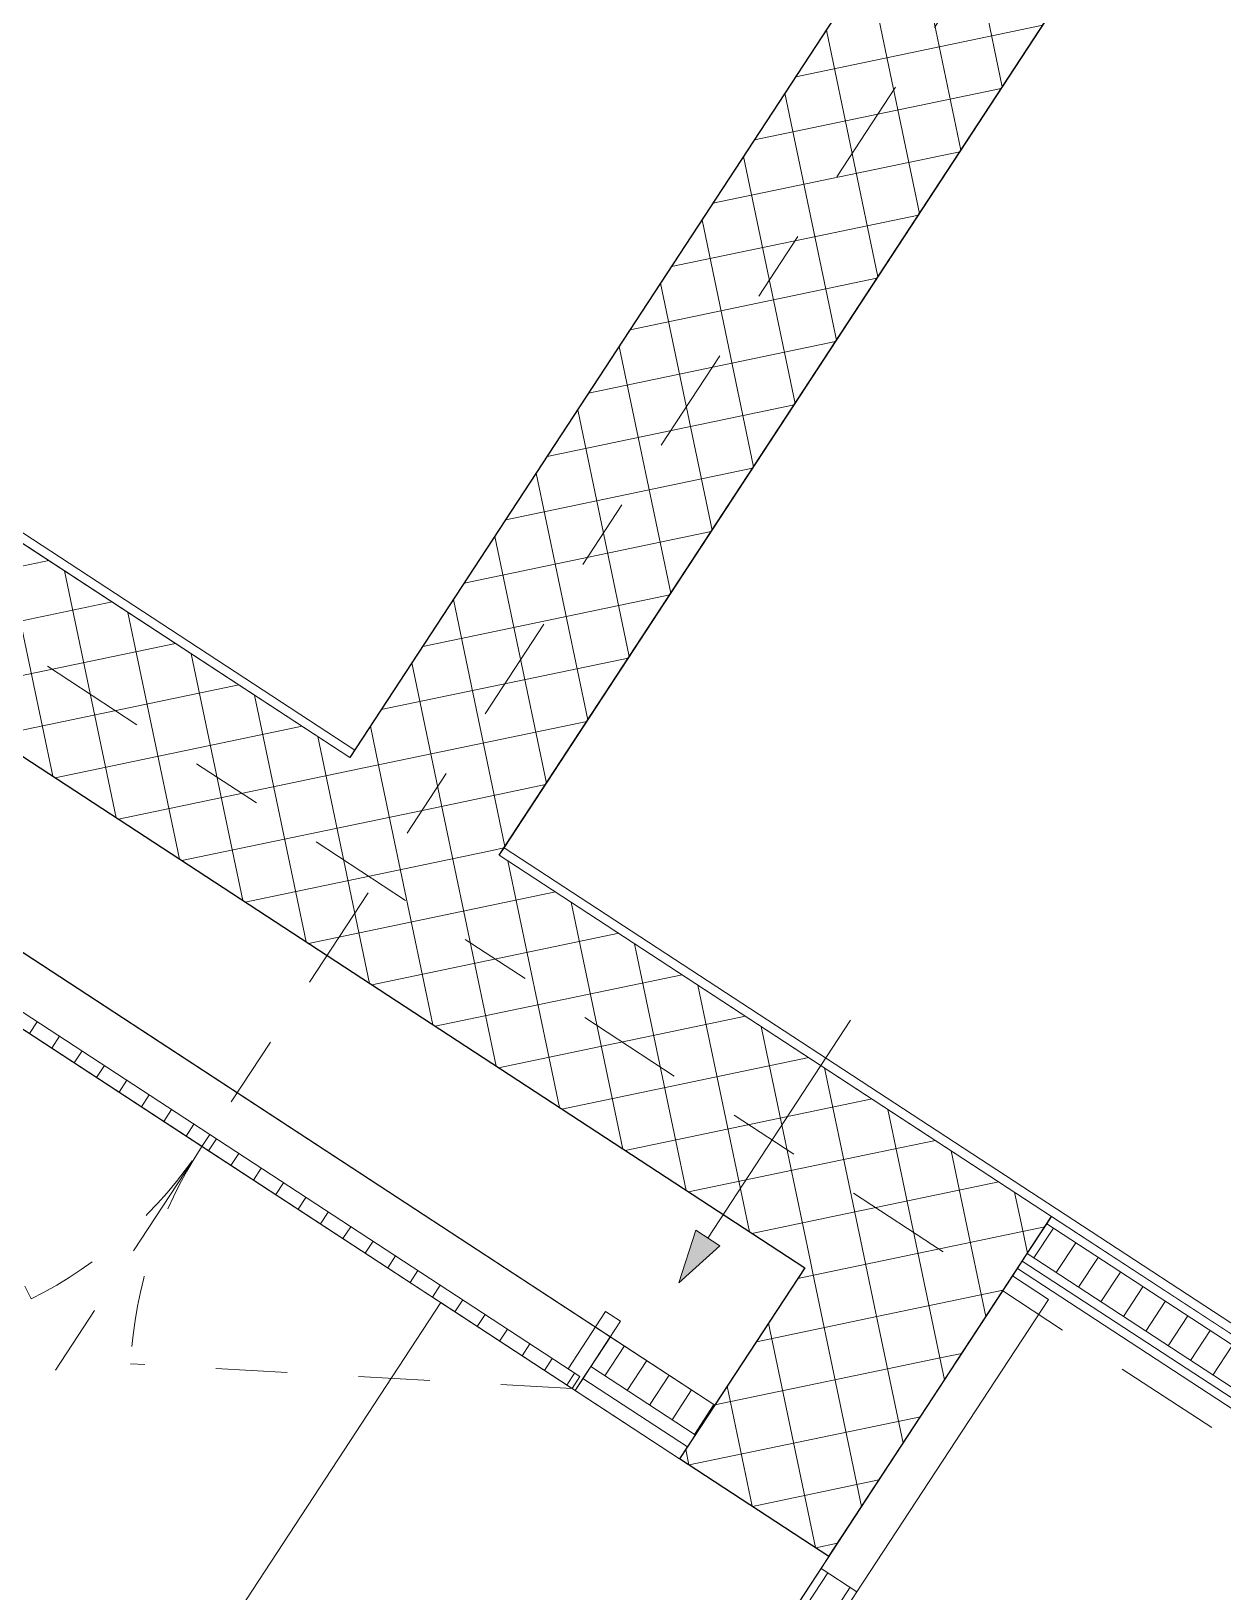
# Model space of a CAD drawing. Header units: metres. Extents: x 2696278.3 to 2696314, y 1245153.2 to 1245192.4.
# Drawn here: x 2696297.315 to 2696298.985, y 1245174.34 to 1245176.529 of the extents above; entities that cross this region are included whole.
import ezdxf

# ---------------------------------------------------------------- set-up
doc = ezdxf.new("R2010")
doc.units = ezdxf.units.M
doc.set_wipeout_variables(frame=1)
for name, pattern in [('000_hbf_Strichpunkt 3_1_1mm Achsen', [0.25, 0.15, -0.05, 0, -0.05]), ('Strich 1 für MST 1_100', [0.075, 0.05, -0.025]), ('Wipeout_Contour', [10000, 0, -10000])]:
    doc.linetypes.add(name, pattern=pattern)
for name, color, linetype in [('010 Türen', 7, 'Continuous'), ('0_C22_Innenwandkonstruktion.3D', 7, 'Continuous'), ('0_C22_Innenwandkonstruktion.3D Bauteilschraffuren', 7, 'Continuous'), ('0_C22_Innenwandkonstruktion.3D Schichttrennlinien', 7, 'Continuous'), ('0_G20_Bodenbelag.3D', 7, 'Continuous'), ('1_M01_Achsen.V', 7, 'Continuous'), ('1_R01_Raumstempel.V', 7, 'Continuous'), ('1_R01_Raumstempel.V Kontur', 7, 'Continuous')]:
    doc.layers.add(name, color=color, linetype=linetype)
pattern_1 = [(281.8, (2696295.28941, 1245171.756836), (0.073415, 0.0153372), []), (11.8, (2696295.28941, 1245171.756836), (-0.0153372, 0.073415), [])]
pattern_2 = [(56.8, (2696295.289407, 1245171.756836), (-0.03137866, 0.02053362), [])]

msp = doc.modelspace()

# ---------------------------------------------------------------- hatches: boundary and pattern name
at = {"layer": '0_C22_Innenwandkonstruktion.3D Bauteilschraffuren', "linetype": 'Continuous', "lineweight": 0, "true_color": 0xffffff}
h = msp.add_hatch(dxfattribs=at)
h.set_pattern_fill('DÄMMSTOFF__ALLGEMEIN_VER_31', angle=-33.2, style=0, pattern_type=2)
h.set_pattern_definition(pattern_2)
h.paths.add_polyline_path([(2696297.8748, 1245173.5364), (2696297.925, 1245173.5035), (2696298.4725, 1245174.3403), (2696298.4223, 1245174.3731)])

# ---------------------------------------------------------------- linework, layer by layer
at = {"layer": '010 Türen', "color": 7, "linetype": 'Continuous', "lineweight": 13}
for p, q in [((2696298.1412, 1245174.7196), (2696298.1203, 1245174.7333)), ((2696298.4223, 1245174.3731), (2696297.8748, 1245173.5364)), ((2696298.4223, 1245174.3731), (2696298.4725, 1245174.3403)), ((2696298.4725, 1245174.3403), (2696298.4223, 1245174.3731)), ((2696297.925, 1245173.5035), (2696298.4725, 1245174.3403))]:
    msp.add_line(p, q, dxfattribs=at)
at = {"layer": '0_G20_Bodenbelag.3D', "color": 255, "linetype": 'Wipeout_Contour', "lineweight": 18, "flags": 128}
for points in [[(2696306.9568, 1245182.4659), (2696310.5046, 1245180.1441), (2696308.6868, 1245177.3662), (2696305.1389, 1245179.6879), (2696303.6878, 1245177.4705), (2696303.1731, 1245176.6839), (2696303.1293, 1245176.617), (2696304.9869, 1245175.4014), (2696302.9719, 1245172.3221), (2696300.9428, 1245173.6499), (2696300.8825, 1245173.5579), (2696300.3678, 1245172.7713), (2696299.4972, 1245171.4409), (2696298.9491, 1245171.7995), (2696299.305, 1245172.3434), (2696297.757, 1245173.3564), (2696298.6974, 1245174.7935), (2696299.3668, 1245174.3555), (2696302.6974, 1245179.4451), (2696301.254, 1245180.3896), (2696303.9151, 1245184.4563)], [(2696296.8499, 1245177.2664), (2696296.3365, 1245176.4819), (2696296.4202, 1245176.4271), (2696296.4092, 1245176.4104), (2696297.769, 1245175.5206), (2696298.9257, 1245177.2882), (2696297.566, 1245178.178), (2696296.9336, 1245177.2117)], [(2696299.9459, 1245175.2404), (2696299.4325, 1245174.4559), (2696299.3489, 1245174.5106), (2696299.3379, 1245174.4939), (2696297.9782, 1245175.3837), (2696299.1349, 1245177.1514), (2696300.4946, 1245176.2616), (2696299.8623, 1245175.2952)], [(2696294.7354, 1245172.848), (2696295.3815, 1245173.8353), (2696295.7162, 1245173.6163), (2696296.3158, 1245174.5326), (2696296.1066, 1245174.6695), (2696296.676, 1245175.5397), (2696298.4332, 1245174.3898), (2696297.8638, 1245173.5195), (2696297.6546, 1245173.6564), (2696297.055, 1245172.7402), (2696297.4148, 1245172.5048), (2696296.8946, 1245171.7098), (2696297.1038, 1245171.5729), (2696295.5049, 1245169.1296), (2696295.2957, 1245169.2665), (2696295.0603, 1245168.9067), (2696294.7005, 1245169.1421), (2696293.7368, 1245167.6695), (2696293.946, 1245167.5326), (2696293.3765, 1245166.6623), (2696293.1673, 1245166.7992), (2696291.8285, 1245167.6753), (2696291.6193, 1245167.8122), (2696292.1888, 1245168.6824), (2696292.398, 1245168.5455), (2696293.3617, 1245170.0182), (2696293.1943, 1245170.1277), (2696294.9027, 1245172.7384)]]:
    msp.add_lwpolyline(points, close=True, dxfattribs=at)
at = {"layer": '1_R01_Raumstempel.V Kontur', "color": 41, "linetype": 'Continuous', "lineweight": 0, "true_color": 0xffd6a8, "flags": 128}
for points in [[(2696296.9678, 1245177.2639), (2696296.8841, 1245177.3186), (2696296.3694, 1245176.5321), (2696296.453, 1245176.4773), (2696296.4092, 1245176.4104), (2696297.769, 1245175.5206), (2696298.9257, 1245177.2882), (2696297.566, 1245178.178)], [(2696297.9782, 1245175.3837), (2696299.3379, 1245174.4939), (2696299.3817, 1245174.5608), (2696299.4654, 1245174.5061), (2696299.9801, 1245175.2926), (2696299.8964, 1245175.3474), (2696300.4946, 1245176.2616), (2696299.1349, 1245177.1514)]]:
    msp.add_lwpolyline(points, close=True, dxfattribs=at)
at = {"layer": '1_R01_Raumstempel.V Kontur', "color": 51, "linetype": 'Continuous', "lineweight": 0, "true_color": 0xffffa8, "flags": 128}
msp.add_lwpolyline([(2696295.4715, 1245169.1515), (2696297.0704, 1245171.5948), (2696296.8946, 1245171.7098), (2696297.4148, 1245172.5048), (2696297.055, 1245172.7402), (2696297.6546, 1245173.6564), (2696297.8638, 1245173.5195), (2696298.4332, 1245174.3898), (2696298.2241, 1245174.5267), (2696296.8853, 1245175.4029), (2696296.6761, 1245175.5397), (2696296.1066, 1245174.6695), (2696296.3157, 1245174.5325), (2696295.7162, 1245173.6163), (2696295.3815, 1245173.8353), (2696295.3486, 1245173.7851), (2696294.7354, 1245172.848), (2696294.9027, 1245172.7384), (2696293.1943, 1245170.1277)], dxfattribs=at)
at = {"layer": '1_R01_Raumstempel.V Kontur', "color": 21, "linetype": 'Continuous', "lineweight": 0, "true_color": 0xffa8a8, "flags": 128}
msp.add_lwpolyline([(2696297.8118, 1245173.4401), (2696297.757, 1245173.3564), (2696299.305, 1245172.3434), (2696298.9491, 1245171.7995), (2696299.4972, 1245171.4409), (2696300.9428, 1245173.6499), (2696299.5161, 1245174.5835), (2696299.3668, 1245174.3555), (2696298.6974, 1245174.7935)], close=True, dxfattribs=at)

# ---------------------------------------------------------------- next in the draw order: wipeouts: each hides what was drawn before it
at = {"color": 254, "linetype": 'Wipeout_Contour', "lineweight": 0, "ltscale": 14.283129}
msp.add_wipeout([(2696298.5361, 1245175.0036), (2696298.3993, 1245174.7944), (2696298.7453, 1245174.8667)], dxfattribs=at).dxf.layer = '0_C22_Innenwandkonstruktion.3D Bauteilschraffuren'

# ---------------------------------------------------------------- next in the draw order: hatches: boundary and pattern name
at = {"layer": '0_C22_Innenwandkonstruktion.3D Bauteilschraffuren', "linetype": 'Continuous', "lineweight": 0, "true_color": 0x000000}
h = msp.add_hatch(dxfattribs=at)
h.set_pattern_fill('BETON_0001', color=18, angle=-33.2, style=0, pattern_type=2)
h.set_pattern_definition(pattern_1)
h.paths.add_polyline_path([(2696298.5361, 1245175.0036), (2696298.3993, 1245174.7944), (2696298.7453, 1245174.8667)])

# ---------------------------------------------------------------- next in the draw order: wipeouts: each hides what was drawn before it
at = {"color": 254, "linetype": 'Wipeout_Contour', "lineweight": 0, "ltscale": 12.901541}
msp.add_wipeout([(2696298.3993, 1245174.7944), (2696298.6084, 1245174.6575), (2696298.7453, 1245174.8667)], dxfattribs=at).dxf.layer = '0_C22_Innenwandkonstruktion.3D Bauteilschraffuren'

# ---------------------------------------------------------------- next in the draw order: hatches: boundary and pattern name
at = {"layer": '0_C22_Innenwandkonstruktion.3D Bauteilschraffuren', "linetype": 'Continuous', "lineweight": 0, "true_color": 0x000000}
h = msp.add_hatch(dxfattribs=at)
h.set_pattern_fill('BETON_0001', color=18, angle=-33.2, style=0, pattern_type=2)
h.set_pattern_definition(pattern_1)
h.paths.add_polyline_path([(2696298.3993, 1245174.7944), (2696298.6084, 1245174.6575), (2696298.7453, 1245174.8667)])

# ---------------------------------------------------------------- next in the draw order: linework, layer by layer
at = {"layer": '010 Türen', "color": 7, "linetype": 'Continuous', "lineweight": 13}
msp.add_line((2696298.7408, 1245174.7502), (2696298.6906, 1245174.7831), dxfattribs=at)
at = {"layer": '0_C22_Innenwandkonstruktion.3D', "color": 7, "linetype": 'Continuous', "lineweight": 25, "flags": 128}
msp.add_lwpolyline([(2696298.7453, 1245174.8667), (2696298.5361, 1245175.0036)], dxfattribs=at)

# ---------------------------------------------------------------- next in the draw order: wipeouts: each hides what was drawn before it
at = {"color": 254, "linetype": 'Wipeout_Contour', "lineweight": 0, "ltscale": 16.978488}
msp.add_wipeout([(2696298.3993, 1245174.7944), (2696298.2241, 1245174.5268), (2696298.4333, 1245174.3899), (2696298.6084, 1245174.6575)], dxfattribs=at).dxf.layer = '0_C22_Innenwandkonstruktion.3D Bauteilschraffuren'

# ---------------------------------------------------------------- next in the draw order: hatches: boundary and pattern name
at = {"layer": '0_C22_Innenwandkonstruktion.3D Bauteilschraffuren', "linetype": 'Continuous', "lineweight": 0, "true_color": 0x000000}
h = msp.add_hatch(dxfattribs=at)
h.set_pattern_fill('BETON_0001', color=18, angle=-33.2, style=0, pattern_type=2)
h.set_pattern_definition(pattern_1)
h.paths.add_polyline_path([(2696298.3993, 1245174.7944), (2696298.2241, 1245174.5268), (2696298.4333, 1245174.3899), (2696298.6084, 1245174.6575)])

# ---------------------------------------------------------------- next in the draw order: linework, layer by layer
at = {"layer": '010 Türen', "color": 7, "linetype": 'Continuous', "lineweight": 13}
for p, q in [((2696298.6906, 1245174.7831), (2696298.4223, 1245174.3731)), ((2696298.4725, 1245174.3403), (2696298.7408, 1245174.7502))]:
    msp.add_line(p, q, dxfattribs=at)
at = {"layer": '010 Türen', "color": 7, "linetype": 'Continuous', "lineweight": 25}
msp.add_line((2696298.4333, 1245174.3899), (2696298.2241, 1245174.5268), dxfattribs=at)
at = {"layer": '0_C22_Innenwandkonstruktion.3D', "color": 7, "linetype": 'Continuous', "lineweight": 25}
msp.add_line((2696298.4333, 1245174.3899), (2696298.2241, 1245174.5268), dxfattribs=at)
at = {"layer": '0_C22_Innenwandkonstruktion.3D', "color": 7, "linetype": 'Continuous', "lineweight": 25, "flags": 128}
for points in [[(2696298.4333, 1245174.3899), (2696298.7453, 1245174.8667)], [(2696298.3993, 1245174.7944), (2696298.2241, 1245174.5268)]]:
    msp.add_lwpolyline(points, dxfattribs=at)
at = {"layer": '0_G20_Bodenbelag.3D', "color": 254, "linetype": 'Continuous', "lineweight": 18, "flags": 128}
msp.add_lwpolyline([(2696297.3199, 1245173.8755), (2696297.8638, 1245173.5195), (2696298.4332, 1245174.3898), (2696297.8893, 1245174.7457)], close=True, dxfattribs=at)

# ---------------------------------------------------------------- next in the draw order: wipeouts: each hides what was drawn before it
at = {"color": 254, "linetype": 'Wipeout_Contour', "lineweight": 0, "ltscale": 17.88089}
msp.add_wipeout([(2696297.0604, 1245175.6705), (2696298.3993, 1245174.7944), (2696298.5361, 1245175.0036), (2696297.1973, 1245175.8797)], dxfattribs=at).dxf.layer = '0_C22_Innenwandkonstruktion.3D Bauteilschraffuren'
at = {"color": 254, "linetype": 'Wipeout_Contour', "lineweight": 0, "ltscale": 19.133959}
msp.add_wipeout([(2696299.3379, 1245174.4939), (2696298.7522, 1245174.8772), (2696298.7453, 1245174.8667), (2696299.3311, 1245174.4834)], dxfattribs=at).dxf.layer = '0_C22_Innenwandkonstruktion.3D Bauteilschraffuren'

# ---------------------------------------------------------------- next in the draw order: hatches: boundary and pattern name
at = {"layer": '0_C22_Innenwandkonstruktion.3D Bauteilschraffuren', "linetype": 'Continuous', "lineweight": 0, "true_color": 0x000000}
h = msp.add_hatch(dxfattribs=at)
h.set_pattern_fill('BETON_0001', color=18, angle=-33.2, style=0, pattern_type=2)
h.set_pattern_definition([(191.8, (2696295.28941, 1245171.756836), (-0.0153372, 0.0734151), []), (281.8, (2696295.28941, 1245171.756836), (0.0734151, 0.0153372), [])])
h.paths.add_polyline_path([(2696297.0604, 1245175.6705), (2696298.3993, 1245174.7944), (2696298.5361, 1245175.0036), (2696297.1973, 1245175.8797)])
at = {"layer": '0_C22_Innenwandkonstruktion.3D Bauteilschraffuren', "linetype": 'Continuous', "lineweight": 0, "true_color": 0xffffff}
h = msp.add_hatch(dxfattribs=at)
h.set_pattern_fill('DÄMMSTOFF__ALLGEMEIN_VER_31', angle=-33.2, style=0, pattern_type=2)
h.set_pattern_definition(pattern_2)
h.paths.add_polyline_path([(2696297.0359, 1245175.3043), (2696297.5547, 1245174.9648), (2696297.5656, 1245174.9815), (2696297.0468, 1245175.321)])
at = {"layer": '1_R01_Raumstempel.V', "linetype": 'Continuous', "lineweight": 0, "true_color": 0x000000}
msp.add_hatch(color=18, dxfattribs=at).paths.add_polyline_path([(2696298.2228, 1245174.7737), (2696298.2804, 1245174.8252), (2696298.2469, 1245174.8472)])

# ---------------------------------------------------------------- next in the draw order: linework, layer by layer
at = {"layer": '010 Türen', "color": 7, "linetype": 'Continuous', "lineweight": 13}
for p, q in [((2696297.0468, 1245175.321), (2696297.5656, 1245174.9815)), ((2696297.5547, 1245174.9648), (2696297.0359, 1245175.3043)), ((2696297.5656, 1245174.9815), (2696297.5547, 1245174.9648)), ((2696297.5547, 1245174.9648), (2696297.5656, 1245174.9815))]:
    msp.add_line(p, q, dxfattribs=at)
at = {"layer": '010 Türen', "color": 7, "linetype": 'Strich 1 für MST 1_100', "lineweight": 5}
msp.add_line((2696297.0359, 1245175.3043), (2696297.3154, 1245174.7509), dxfattribs=at)
for centre, start, end in [((2696297.0359, 1245175.3043), 296.8, 326.8), ((2696298.0735, 1245174.6253), 146.8, 176.8)]:
    msp.add_arc(centre, 0.62, start, end, dxfattribs=at)
at = {"layer": '0_C22_Innenwandkonstruktion.3D', "color": 7, "linetype": 'Continuous', "lineweight": 25, "flags": 128}
for points in [[(2696297.7621, 1245175.5101), (2696297.1973, 1245175.8797)], [(2696297.0604, 1245175.6705), (2696298.3993, 1245174.7944)], [(2696298.5361, 1245175.0036), (2696297.9713, 1245175.3732)]]:
    msp.add_lwpolyline(points, dxfattribs=at)
at = {"layer": '1_R01_Raumstempel.V', "color": 7, "linetype": 'Continuous', "lineweight": 13}
for p, q in [((2696298.2228, 1245174.7737), (2696298.2469, 1245174.8472)), ((2696298.2469, 1245174.8472), (2696298.2804, 1245174.8252)), ((2696298.2228, 1245174.7737), (2696298.2804, 1245174.8252))]:
    msp.add_line(p, q, dxfattribs=at)

# ---------------------------------------------------------------- next in the draw order: wipeouts: each hides what was drawn before it
at = {"color": 254, "linetype": 'Wipeout_Contour', "lineweight": 0, "ltscale": 19.095581}
msp.add_wipeout([(2696299.3415, 1245174.4766), (2696298.7453, 1245174.8667), (2696298.7385, 1245174.8563), (2696299.3347, 1245174.4661)], dxfattribs=at).dxf.layer = '0_C22_Innenwandkonstruktion.3D Bauteilschraffuren'

# ---------------------------------------------------------------- next in the draw order: wipeouts: each hides what was drawn before it
at = {"color": 254, "linetype": 'Wipeout_Contour', "lineweight": 0, "ltscale": 18.316197}
msp.add_wipeout([(2696296.9881, 1245176.0166), (2696297.7621, 1245175.5101), (2696297.769, 1245175.5206), (2696296.995, 1245176.0271)], dxfattribs=at).dxf.layer = '0_C22_Innenwandkonstruktion.3D Bauteilschraffuren'
at = {"color": 254, "linetype": 'Wipeout_Contour', "lineweight": 0, "ltscale": 18.867483}
msp.add_wipeout([(2696299.3632, 1245174.3728), (2696298.7043, 1245174.804), (2696298.6974, 1245174.7935), (2696299.3564, 1245174.3623)], dxfattribs=at).dxf.layer = '0_C22_Innenwandkonstruktion.3D Bauteilschraffuren'

# ---------------------------------------------------------------- next in the draw order: linework, layer by layer
at = {"layer": '0_C22_Innenwandkonstruktion.3D', "color": 7, "linetype": 'Continuous', "lineweight": 13, "flags": 128}
for points in [[(2696296.9881, 1245176.0166), (2696297.7621, 1245175.5101)], [(2696297.769, 1245175.5206), (2696296.995, 1245176.0271)], [(2696297.7621, 1245175.5101), (2696297.769, 1245175.5206)]]:
    msp.add_lwpolyline(points, dxfattribs=at)

# ---------------------------------------------------------------- next in the draw order: wipeouts: each hides what was drawn before it
at = {"color": 254, "linetype": 'Wipeout_Contour', "lineweight": 0, "ltscale": 18.905238}
msp.add_wipeout([(2696299.3596, 1245174.3901), (2696298.7111, 1245174.8144), (2696298.7043, 1245174.804), (2696299.3528, 1245174.3796)], dxfattribs=at).dxf.layer = '0_C22_Innenwandkonstruktion.3D Bauteilschraffuren'

# ---------------------------------------------------------------- next in the draw order: wipeouts: each hides what was drawn before it
at = {"color": 254, "linetype": 'Wipeout_Contour', "lineweight": 0, "ltscale": 18.984302}
msp.add_wipeout([(2696299.3451, 1245174.4593), (2696298.7385, 1245174.8563), (2696298.7111, 1245174.8144), (2696299.3178, 1245174.4175)], dxfattribs=at).dxf.layer = '0_C22_Innenwandkonstruktion.3D Bauteilschraffuren'

# ---------------------------------------------------------------- next in the draw order: hatches: boundary and pattern name
at = {"layer": '0_C22_Innenwandkonstruktion.3D Bauteilschraffuren', "linetype": 'Continuous', "lineweight": 0, "true_color": 0x000000}
h = msp.add_hatch(dxfattribs=at)
h.set_pattern_fill('DÄMMSTOFF__ALLGEMEIN_VER_31', color=18, angle=-33.2, style=0, pattern_type=2)
h.set_pattern_definition([(236.8, (2696295.289407, 1245171.756836), (0.03137867, -0.0205336), [])])
h.paths.add_polyline_path([(2696299.3451, 1245174.4593), (2696298.7385, 1245174.8563), (2696298.7111, 1245174.8144), (2696299.3178, 1245174.4175)])

# ---------------------------------------------------------------- next in the draw order: linework, layer by layer
at = {"layer": '0_C22_Innenwandkonstruktion.3D', "color": 7, "linetype": 'Continuous', "lineweight": 13, "flags": 128}
for points in [[(2696299.3379, 1245174.4939), (2696298.7522, 1245174.8772)], [(2696298.7385, 1245174.8563), (2696298.7111, 1245174.8144)], [(2696298.7453, 1245174.8667), (2696298.7385, 1245174.8563)], [(2696298.7111, 1245174.8144), (2696298.7043, 1245174.804)], [(2696298.7043, 1245174.804), (2696298.6974, 1245174.7935)], [(2696298.6974, 1245174.7935), (2696299.3668, 1245174.3555)]]:
    msp.add_lwpolyline(points, dxfattribs=at)
at = {"layer": '0_C22_Innenwandkonstruktion.3D Schichttrennlinien', "color": 7, "linetype": 'Continuous', "lineweight": 5}
for p, q in [((2696299.3451, 1245174.4593), (2696298.7385, 1245174.8563)), ((2696299.3415, 1245174.4766), (2696298.7453, 1245174.8667)), ((2696298.7111, 1245174.8144), (2696299.3178, 1245174.4175)), ((2696298.7043, 1245174.804), (2696299.3528, 1245174.3796))]:
    msp.add_line(p, q, dxfattribs=at)

# ---------------------------------------------------------------- next in the draw order: wipeouts: each hides what was drawn before it
at = {"color": 254, "linetype": 'Wipeout_Contour', "lineweight": 0, "ltscale": 18.406973}
msp.add_wipeout([(2696298.7522, 1245174.8772), (2696297.9782, 1245175.3837), (2696297.9713, 1245175.3732), (2696298.7453, 1245174.8667)], dxfattribs=at).dxf.layer = '0_C22_Innenwandkonstruktion.3D Bauteilschraffuren'

# ---------------------------------------------------------------- next in the draw order: linework, layer by layer
at = {"layer": '0_C22_Innenwandkonstruktion.3D', "color": 7, "linetype": 'Continuous', "lineweight": 13, "flags": 128}
for points in [[(2696297.9782, 1245175.3837), (2696297.9713, 1245175.3732)], [(2696298.7522, 1245174.8772), (2696297.9782, 1245175.3837)], [(2696297.9713, 1245175.3732), (2696298.7453, 1245174.8667)]]:
    msp.add_lwpolyline(points, dxfattribs=at)
at = {"layer": '1_R01_Raumstempel.V', "color": 7, "linetype": 'Continuous', "lineweight": 18, "flags": 128}
msp.add_lwpolyline([(2696298.4635, 1245175.1416), (2696298.2636, 1245174.8362)], dxfattribs=at)
at = {"layer": '1_R01_Raumstempel.V Kontur', "color": 151, "linetype": 'Continuous', "lineweight": 0, "true_color": 0xa8c0ff, "flags": 128}
msp.add_lwpolyline([(2696297.0604, 1245175.6705), (2696296.9345, 1245175.4782), (2696298.2734, 1245174.6021), (2696298.3993, 1245174.7944)], close=True, dxfattribs=at)

# ---------------------------------------------------------------- next in the draw order: wipeouts: each hides what was drawn before it
at = {"color": 254, "linetype": 'Wipeout_Contour', "lineweight": 0, "ltscale": 23.192048}
msp.add_wipeout([(2696297.9713, 1245175.3732), (2696299.3731, 1245177.5153), (2696299.1639, 1245177.6522), (2696297.7621, 1245175.5101)], dxfattribs=at).dxf.layer = '0_C22_Innenwandkonstruktion.3D Bauteilschraffuren'
at = {"color": 254, "linetype": 'Wipeout_Contour', "lineweight": 0, "ltscale": 16.22232}
msp.add_wipeout([(2696298.0886, 1245174.6393), (2696298.0777, 1245174.6226), (2696298.2241, 1245174.5268), (2696298.235, 1245174.5435)], dxfattribs=at).dxf.layer = '0_C22_Innenwandkonstruktion.3D Bauteilschraffuren'

# ---------------------------------------------------------------- next in the draw order: hatches: boundary and pattern name
at = {"layer": '0_C22_Innenwandkonstruktion.3D Bauteilschraffuren', "linetype": 'Continuous', "lineweight": 0, "true_color": 0x000000}
h = msp.add_hatch(dxfattribs=at)
h.set_pattern_fill('BETON_0001', color=18, angle=-33.2, style=0, pattern_type=2)
h.set_pattern_definition([(101.8, (2696295.28941, 1245171.756836), (0.07341505, 0.0153372), []), (191.8, (2696295.28941, 1245171.756836), (-0.0153372, 0.07341505), [])])
h.paths.add_polyline_path([(2696297.9713, 1245175.3732), (2696299.3731, 1245177.5153), (2696299.1639, 1245177.6522), (2696297.7621, 1245175.5101)])

# ---------------------------------------------------------------- next in the draw order: linework, layer by layer
at = {"layer": '010 Türen', "color": 7, "linetype": 'Continuous', "lineweight": 13}
for q in [(2696297.5547, 1245174.9648), (2696298.0777, 1245174.6226)]:
    msp.add_line((2696298.0735, 1245174.6253), q, dxfattribs=at)
at = {"layer": '010 Türen', "color": 7, "linetype": 'Strich 1 für MST 1_100', "lineweight": 5}
msp.add_line((2696298.0735, 1245174.6253), (2696297.4544, 1245174.6599), dxfattribs=at)
at = {"layer": '0_C22_Innenwandkonstruktion.3D', "color": 7, "linetype": 'Continuous', "lineweight": 25, "flags": 128}
for points in [[(2696299.1639, 1245177.6522), (2696297.7621, 1245175.5101)], [(2696297.9713, 1245175.3732), (2696299.3731, 1245177.5153)]]:
    msp.add_lwpolyline(points, dxfattribs=at)

# ---------------------------------------------------------------- next in the draw order: wipeouts: each hides what was drawn before it
at = {"color": 254, "linetype": 'Wipeout_Contour', "lineweight": 0, "ltscale": 16.299978}
msp.add_wipeout([(2696298.246, 1245174.5602), (2696298.0996, 1245174.656), (2696298.0886, 1245174.6393), (2696298.235, 1245174.5435)], dxfattribs=at).dxf.layer = '0_C22_Innenwandkonstruktion.3D Bauteilschraffuren'

# ---------------------------------------------------------------- next in the draw order: hatches: boundary and pattern name
at = {"layer": '0_C22_Innenwandkonstruktion.3D Bauteilschraffuren', "linetype": 'Continuous', "lineweight": 0, "true_color": 0xffffff}
h = msp.add_hatch(dxfattribs=at)
h.set_pattern_fill('DÄMMSTOFF__ALLGEMEIN_VER_31', angle=-33.2, style=0, pattern_type=2)
h.set_pattern_definition(pattern_2)
h.paths.add_polyline_path([(2696297.5547, 1245174.9648), (2696298.0735, 1245174.6253), (2696298.0844, 1245174.642), (2696297.5656, 1245174.9815)])

# ---------------------------------------------------------------- next in the draw order: linework, layer by layer
at = {"layer": '010 Türen', "color": 7, "linetype": 'Continuous', "lineweight": 13}
for p, q in [((2696297.5656, 1245174.9815), (2696298.0844, 1245174.642)), ((2696298.0677, 1245174.653), (2696298.0844, 1245174.642)), ((2696298.0844, 1245174.642), (2696298.0735, 1245174.6253)), ((2696298.0844, 1245174.642), (2696298.0735, 1245174.6253)), ((2696298.0777, 1245174.6226), (2696298.0886, 1245174.6393)), ((2696298.0777, 1245174.6226), (2696298.0886, 1245174.6393))]:
    msp.add_line(p, q, dxfattribs=at)
at = {"layer": '0_C22_Innenwandkonstruktion.3D', "color": 7, "linetype": 'Continuous', "lineweight": 13}
msp.add_line((2696298.0777, 1245174.6226), (2696298.0886, 1245174.6393), dxfattribs=at)

# ---------------------------------------------------------------- next in the draw order: wipeouts: each hides what was drawn before it
at = {"color": 254, "linetype": 'Wipeout_Contour', "lineweight": 0, "ltscale": 16.434449}
msp.add_wipeout([(2696298.1269, 1245174.6979), (2696298.0996, 1245174.656), (2696298.246, 1245174.5602), (2696298.2734, 1245174.6021)], dxfattribs=at).dxf.layer = '0_C22_Innenwandkonstruktion.3D Bauteilschraffuren'

# ---------------------------------------------------------------- next in the draw order: hatches: boundary and pattern name
at = {"layer": '0_C22_Innenwandkonstruktion.3D Bauteilschraffuren', "linetype": 'Continuous', "lineweight": 0, "true_color": 0x000000}
h = msp.add_hatch(dxfattribs=at)
h.set_pattern_fill('DÄMMSTOFF__ALLGEMEIN_VER_31', color=18, angle=-33.2, style=0, pattern_type=2)
h.set_pattern_definition([(236.8, (2696295.289407, 1245171.756836), (0.03137866, -0.02053362), [])])
h.paths.add_polyline_path([(2696298.1269, 1245174.6979), (2696298.0996, 1245174.656), (2696298.246, 1245174.5602), (2696298.2734, 1245174.6021)])

# ---------------------------------------------------------------- next in the draw order: linework, layer by layer
at = {"layer": '010 Türen', "color": 7, "linetype": 'Continuous', "lineweight": 13}
for p, q in [((2696297.081, 1245175.3823), (2696298.1269, 1245174.6979)), ((2696298.1203, 1245174.7333), (2696298.0677, 1245174.653)), ((2696298.0777, 1245174.6226), (2696298.1412, 1245174.7196)), ((2696298.0996, 1245174.656), (2696298.1269, 1245174.6979)), ((2696298.0996, 1245174.656), (2696298.1269, 1245174.6979)), ((2696298.0886, 1245174.6393), (2696298.0996, 1245174.656)), ((2696298.0886, 1245174.6393), (2696298.0996, 1245174.656))]:
    msp.add_line(p, q, dxfattribs=at)
at = {"layer": '0_C22_Innenwandkonstruktion.3D', "color": 7, "linetype": 'Continuous', "lineweight": 13}
for p, q in [((2696298.0996, 1245174.656), (2696298.1269, 1245174.6979)), ((2696298.0886, 1245174.6393), (2696298.0996, 1245174.656))]:
    msp.add_line(p, q, dxfattribs=at)
at = {"layer": '0_C22_Innenwandkonstruktion.3D', "color": 7, "linetype": 'Continuous', "lineweight": 13, "flags": 128}
for points in [[(2696298.2734, 1245174.6021), (2696298.1269, 1245174.6979)], [(2696298.0777, 1245174.6226), (2696298.2241, 1245174.5268)], [(2696298.2241, 1245174.5268), (2696298.2734, 1245174.6021)]]:
    msp.add_lwpolyline(points, dxfattribs=at)
at = {"layer": '0_C22_Innenwandkonstruktion.3D Schichttrennlinien', "color": 7, "linetype": 'Continuous', "lineweight": 5}
for p, q in [((2696298.0996, 1245174.656), (2696298.246, 1245174.5602)), ((2696298.0886, 1245174.6393), (2696298.235, 1245174.5435))]:
    msp.add_line(p, q, dxfattribs=at)
at = {"layer": '1_M01_Achsen.V', "color": 62, "linetype": '000_hbf_Strichpunkt 3_1_1mm Achsen', "lineweight": 13, "true_color": 0x8cbb26}
msp.add_line((2696305.1795, 1245186.6167), (2696287.1099, 1245159.0035), dxfattribs=at)
msp.add_line((2696305.1795, 1245186.6167), (2696287.1099, 1245159.0035), dxfattribs=at)
at = {"layer": '1_M01_Achsen.V', "color": 7, "linetype": '000_hbf_Strichpunkt 3_1_1mm Achsen', "lineweight": 13}
msp.add_line((2696305.7475, 1245170.1352), (2696289.849, 1245180.5389), dxfattribs=at)
msp.add_line((2696305.7475, 1245170.1352), (2696289.849, 1245180.5389), dxfattribs=at)

doc.saveas('drawing.dxf')
